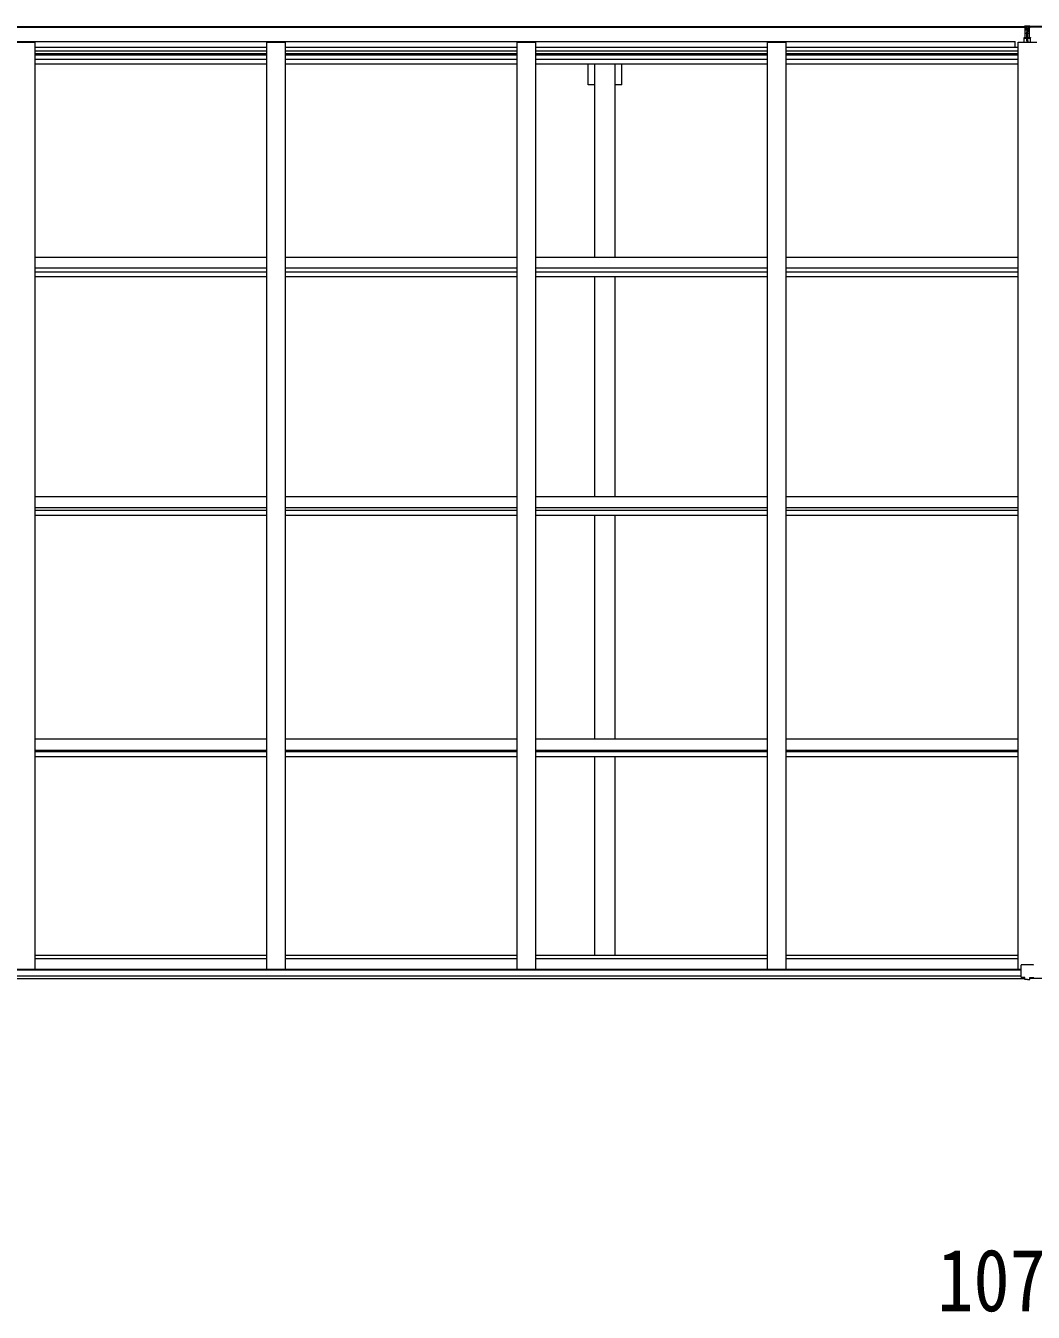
# Model space of a CAD drawing. Units: millimetres at full size; details may follow other scales. Extents: x -9783 to 9892, y -6828 to 6752.
# Drawn here: x -13 to 2682, y 347 to 3790 of the extents above; entities that cross this region are included whole.
import ezdxf
from ezdxf.enums import TextEntityAlignment as Align

# ---------------------------------------------------------------- set-up
doc = ezdxf.new("R2010")
doc.units = ezdxf.units.MM
doc.header["$LTSCALE"] = 35
for name, color, linetype, lineweight in [('0-1_本体', 4, 'Continuous', 9), ('0-7_SHAPE', 3, 'Continuous', 9), ('0-A_寸法', 6, 'Continuous', 9)]:
    doc.layers.add(name, color=color, linetype=linetype, lineweight=lineweight)
doc.styles.add('ＭＳ ゴシック', font='')
doc.styles.get('ＭＳ ゴシック').set_extended_font_data('MS Gothic')

msp = doc.modelspace()

# ---------------------------------------------------------------- linework, layer by layer
at = {"layer": '0-1_本体'}
for p, q in [((-2691.78, 3787.5), (2660.22, 3787.5)), ((2665.16, 3787.5), (2665.22, 3787.5)), ((8025.22, 3787.5), (2673.22, 3787.5)), ((-2691.78, 3785.44), (2660.22, 3785.44)), ((8025.22, 3785.44), (2673.22, 3785.44)), ((-2660.78, 3747.24), (2634.22, 3747.24)), ((-38.28, 3745.4), (11.72, 3745.4)), ((11.72, 1265.29), (11.72, 3745.4)), ((11.72, 3732.16), (631.72, 3732.16)), ((11.72, 3722.8), (631.72, 3722.8)), ((631.72, 3745.4), (681.72, 3745.4)), ((631.72, 1265.29), (631.72, 3745.4)), ((681.72, 1265.29), (681.72, 3745.4)), ((681.72, 3732.16), (1301.72, 3732.16)), ((681.72, 3722.8), (1301.72, 3722.8)), ((1301.72, 3745.4), (1351.72, 3745.4)), ((1301.72, 1265.29), (1301.72, 3745.4)), ((1351.72, 1265.29), (1351.72, 3745.4)), ((1351.72, 3732.16), (1971.72, 3732.16)), ((1351.72, 3722.8), (1971.72, 3722.8)), ((1971.72, 3745.4), (2021.72, 3745.4)), ((1971.72, 1265.29), (1971.72, 3745.4)), ((2021.72, 1265.29), (2021.72, 3745.4)), ((2021.72, 3732.16), (2641.72, 3732.16)), ((2021.72, 3722.8), (2641.72, 3722.8)), ((2634.22, 3732.16), (2634.22, 3747.24)), ((2641.72, 3745.4), (2691.72, 3745.4)), ((2641.72, 1265.29), (2641.72, 3745.4)), ((11.72, 3715.72), (631.72, 3715.72)), ((11.72, 3711.94), (631.72, 3711.94)), ((11.72, 3700.59), (631.72, 3700.59)), ((11.72, 3687.77), (631.72, 3687.77)), ((681.72, 3715.72), (1301.72, 3715.72)), ((681.72, 3711.94), (1301.72, 3711.94)), ((681.72, 3700.59), (1301.72, 3700.59)), ((681.72, 3687.77), (1301.72, 3687.77)), ((1351.72, 3715.72), (1971.72, 3715.72)), ((1351.72, 3711.94), (1971.72, 3711.94)), ((1351.72, 3700.59), (1971.72, 3700.59)), ((1351.72, 3687.77), (1971.72, 3687.77)), ((1491.52, 3631.5), (1491.52, 3687.77)), ((1509.22, 3170.31), (1509.22, 3687.77)), ((1564.22, 3170.31), (1564.22, 3687.77)), ((1581.92, 3631.5), (1581.92, 3687.77)), ((2021.72, 3715.72), (2641.72, 3715.72)), ((2021.72, 3711.94), (2641.72, 3711.94)), ((2021.72, 3700.59), (2641.72, 3700.59)), ((2021.72, 3687.77), (2641.72, 3687.77)), ((1509.22, 3631.5), (1491.52, 3631.5)), ((1581.92, 3631.5), (1564.22, 3631.5)), ((11.72, 3170.31), (631.72, 3170.31)), ((681.72, 3170.31), (1301.72, 3170.31)), ((1351.72, 3170.31), (1971.72, 3170.31)), ((2021.72, 3170.31), (2641.72, 3170.31)), ((11.72, 3141.35), (631.72, 3141.35)), ((681.72, 3141.35), (1301.72, 3141.35)), ((1351.72, 3141.35), (1971.72, 3141.35)), ((2021.72, 3141.35), (2641.72, 3141.35)), ((11.72, 3131.19), (631.72, 3131.19)), ((11.72, 3118.36), (631.72, 3118.36)), ((681.72, 3131.19), (1301.72, 3131.19)), ((681.72, 3118.36), (1301.72, 3118.36)), ((1351.72, 3131.19), (1971.72, 3131.19)), ((1351.72, 3118.36), (1971.72, 3118.36)), ((1509.22, 2529.86), (1509.22, 3118.36)), ((1564.22, 2529.86), (1564.22, 3118.36)), ((2021.72, 3131.19), (2641.72, 3131.19)), ((2021.72, 3118.36), (2641.72, 3118.36)), ((11.72, 2529.86), (631.72, 2529.86)), ((681.72, 2529.86), (1301.72, 2529.86)), ((1351.72, 2529.86), (1971.72, 2529.86)), ((2021.72, 2529.86), (2641.72, 2529.86)), ((11.72, 2500.41), (631.72, 2500.41)), ((11.72, 2493.27), (631.72, 2493.27)), ((11.72, 2480.31), (631.72, 2480.31)), ((681.72, 2500.41), (1301.72, 2500.41)), ((681.72, 2493.27), (1301.72, 2493.27)), ((681.72, 2480.31), (1301.72, 2480.31)), ((1351.72, 2500.41), (1971.72, 2500.41)), ((1351.72, 2493.27), (1971.72, 2493.27)), ((1351.72, 2480.31), (1971.72, 2480.31)), ((1509.22, 1881.02), (1509.22, 2480.31)), ((1564.22, 1881.02), (1564.22, 2480.31)), ((2021.72, 2500.41), (2641.72, 2500.41)), ((2021.72, 2493.27), (2641.72, 2493.27)), ((2021.72, 2480.31), (2641.72, 2480.31)), ((11.72, 1881.02), (631.72, 1881.02)), ((681.72, 1881.02), (1301.72, 1881.02)), ((1351.72, 1881.02), (1971.72, 1881.02)), ((2021.72, 1881.02), (2641.72, 1881.02)), ((11.72, 1851.23), (631.72, 1851.23)), ((11.72, 1847.35), (631.72, 1847.35)), ((11.72, 1834.33), (631.72, 1834.33)), ((681.72, 1851.23), (1301.72, 1851.23)), ((681.72, 1847.35), (1301.72, 1847.35)), ((681.72, 1834.33), (1301.72, 1834.33)), ((1351.72, 1851.23), (1971.72, 1851.23)), ((1351.72, 1847.35), (1971.72, 1847.35)), ((1351.72, 1834.33), (1971.72, 1834.33)), ((1509.22, 1302.51), (1509.22, 1834.33)), ((1564.22, 1302.51), (1564.22, 1834.33)), ((2021.72, 1851.23), (2641.72, 1851.23)), ((2021.72, 1847.35), (2641.72, 1847.35)), ((2021.72, 1834.33), (2641.74, 1834.33)), ((11.72, 1302.51), (631.72, 1302.51)), ((11.72, 1293.39), (631.72, 1293.39)), ((681.72, 1302.51), (1301.72, 1302.51)), ((681.72, 1293.39), (1301.72, 1293.39)), ((1351.72, 1302.51), (1971.72, 1302.51)), ((1351.72, 1293.39), (1971.72, 1293.39)), ((2021.72, 1302.51), (2641.72, 1302.51)), ((2021.72, 1293.39), (2641.72, 1293.39)), ((-2686.78, 1239.84), (2660.22, 1239.84)), ((-2677.33, 1265.29), (2650.76, 1265.29)), ((-2676.78, 1262.93), (2650.22, 1262.93)), ((-2676.78, 1247.27), (2650.22, 1247.27)), ((8020.22, 1239.84), (2673.22, 1239.84))]:
    msp.add_line(p, q, dxfattribs=at)
at = {"layer": '0-7_SHAPE'}
for p, q in [((2660.22, 3789.22), (2665.06, 3789.52)), ((2660.22, 3786.22), (2660.22, 3789.22)), ((2665.06, 3789.52), (2666.72, 3789.62)), ((2666.72, 3789.62), (2666.72, 3786.61)), ((2658.22, 3758.16), (2665.22, 3758.22)), ((2658.22, 3756.78), (2665.22, 3756.72)), ((2658.22, 3745.4), (2658.22, 3756.28)), ((2665.22, 3786.52), (2660.22, 3786.22)), ((2660.22, 3784.72), (2660.22, 3786.22)), ((2661.22, 3783.72), (2665.22, 3783.72)), ((2661.22, 3781.89), (2661.22, 3783.72)), ((2661.22, 3781.89), (2665.22, 3781.82)), ((2661.22, 3778.29), (2661.22, 3781.89)), ((2661.22, 3778.29), (2665.22, 3778.22)), ((2661.22, 3770.05), (2661.22, 3778.29)), ((2661.22, 3770.05), (2665.22, 3770.02)), ((2661.22, 3758.19), (2661.22, 3770.05)), ((2666.72, 3786.61), (2665.22, 3786.52)), ((2665.22, 3783.72), (2665.22, 3786.52)), ((2665.22, 3783.72), (2665.22, 3773.01)), ((2665.22, 3773.01), (2668.22, 3773.01)), ((2665.22, 3765.93), (2665.22, 3773.01)), ((2665.22, 3765.93), (2668.22, 3765.93)), ((2665.22, 3756.29), (2665.22, 3765.93)), ((2665.22, 3756.29), (2668.22, 3756.29)), ((2665.22, 3749.22), (2665.22, 3756.29)), ((2673.22, 3786.22), (2666.72, 3786.61)), ((2668.22, 3783.72), (2672.22, 3783.72)), ((2668.22, 3783.72), (2668.22, 3773.01)), ((2668.22, 3781.82), (2672.22, 3781.82)), ((2668.22, 3765.93), (2668.22, 3773.01)), ((2668.22, 3756.29), (2668.22, 3765.93)), ((2675.22, 3757.66), (2668.22, 3757.72)), ((2668.22, 3749.22), (2668.22, 3756.29)), ((2672.22, 3781.82), (2672.22, 3783.72)), ((2672.22, 3758.19), (2672.22, 3770.02)), ((2673.22, 3784.72), (2673.22, 3786.22)), ((2675.22, 3756.78), (2675.22, 3757.66)), ((2675.22, 3745.4), (2675.22, 3756.28)), ((2665.22, 3749.22), (2668.22, 3749.22)), ((2665.22, 3749.22), (2665.22, 3745.4)), ((2668.22, 3749.22), (2668.22, 3745.4)), ((2650.22, 1243.38), (2650.22, 1275.7)), ((2682.22, 1276.7), (2651.22, 1276.7)), ((2650.22, 1243.38), (2650.22, 1243.34)), ((2660.22, 1242.61), (2651.22, 1242.66)), ((2673.22, 1242.61), (2682.22, 1242.66))]:
    msp.add_line(p, q, dxfattribs=at)
for points in [[(2666.72, 3789.62), (2673.22, 3789.22), (2673.22, 3786.22)], [(2665.22, 3757.72), (2658.22, 3757.66), (2658.22, 3758.16)], [(2665.22, 3756.22), (2658.22, 3756.28), (2658.22, 3756.78), (2658.22, 3757.66)], [(2668.22, 3778.22), (2672.22, 3778.22), (2672.22, 3781.82)], [(2668.22, 3770.02), (2672.22, 3770.02), (2672.22, 3778.22)], [(2668.22, 3758.22), (2675.22, 3758.16), (2675.22, 3757.66)], [(2668.22, 3756.72), (2675.22, 3756.78), (2675.22, 3756.28), (2668.22, 3756.22)], [(2666.72, 1237.18), (2660.22, 1237.58), (2660.22, 1242.61)], [(2666.72, 1237.18), (2673.22, 1237.58), (2673.22, 1242.61)]]:
    msp.add_lwpolyline(points, dxfattribs=at)
for centre, start, end in [((2661.22, 3784.72), 180, 270), ((2672.22, 3784.72), 270, 0), ((2651.22, 1275.7), 90, 180), ((2682.22, 1275.7), 0, 90)]:
    msp.add_arc(centre, 1, start, end, dxfattribs=at)
for centre, major_axis, ratio, start_param, end_param in [((2665.24, 3786.52), (0.18, -2.99), 0.008711, 3.1415927, 4.7113235), ((2493.35, 3776.01), (171.87, 10.52), 0.017422, 6.2821194, 6.2831848), ((2651.22, 1243.37), (1, -0.012), 0.707053, 3.2044821, 4.7211143), ((2682.22, 1243.37), (-1, -0.012), 0.707053, 1.562071, 3.0787032)]:
    msp.add_ellipse(centre, major_axis=major_axis, ratio=ratio, start_param=start_param, end_param=end_param, dxfattribs=at)

# ---------------------------------------------------------------- texts
at = {"layer": '0-A_寸法', "color": 7, "style": 'ＭＳ ゴシック', "width": 0.85}
msp.add_text('10760', height=166.8, dxfattribs=at).set_placement((2426.09, 299.57), align=Align.BOTTOM_LEFT)

doc.saveas('drawing.dxf')
